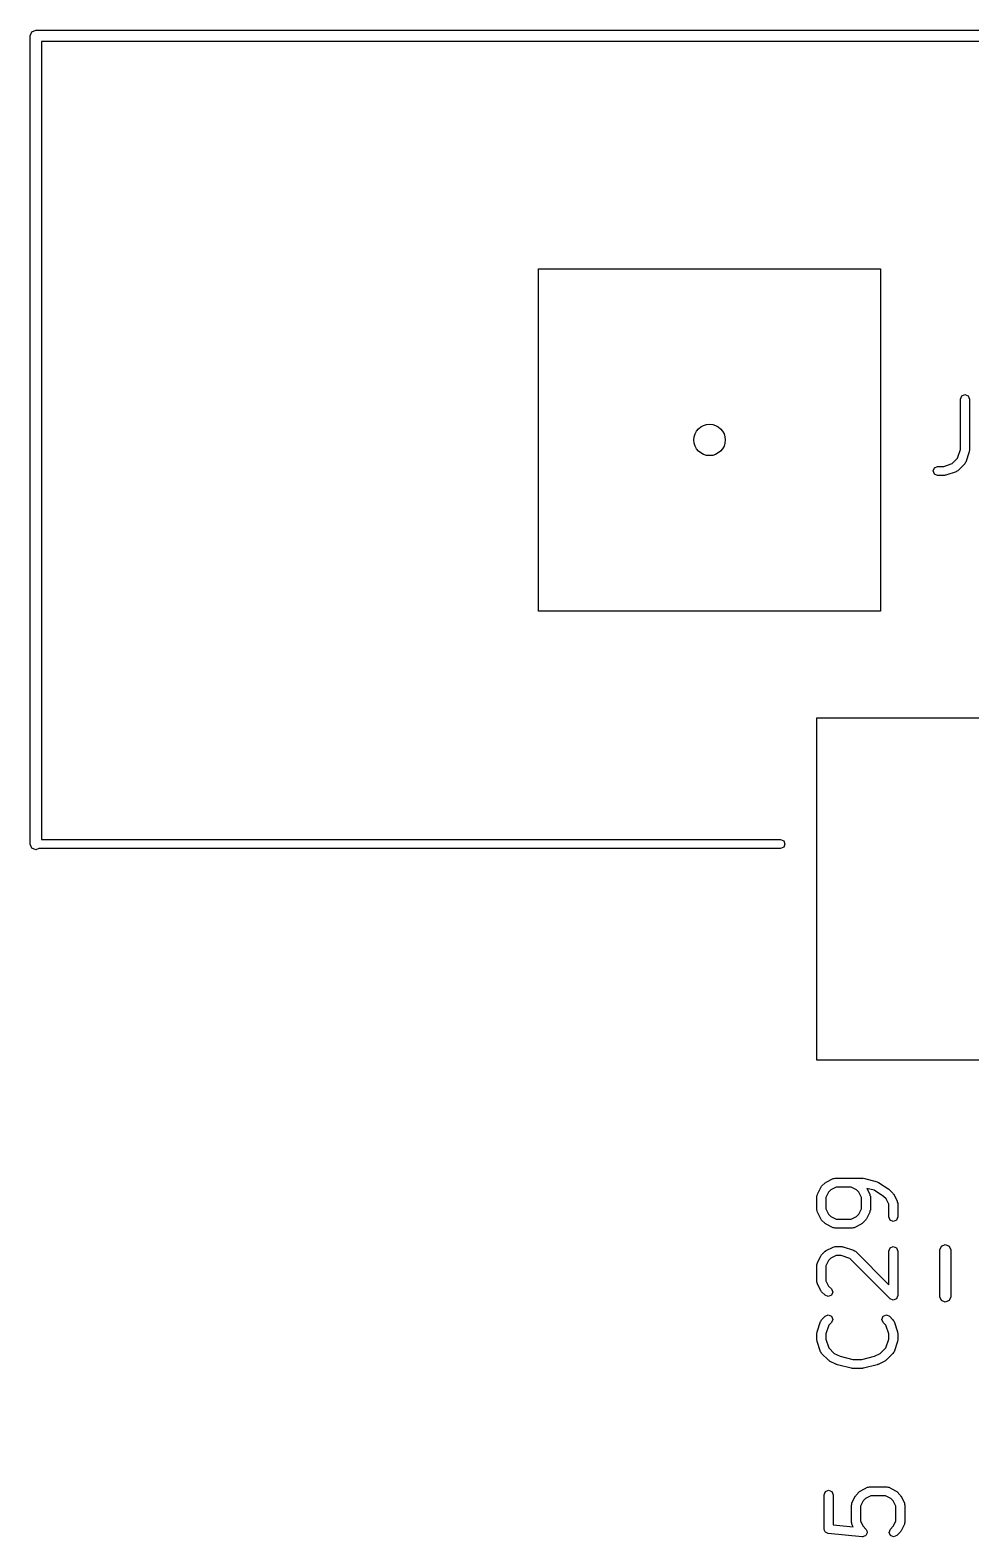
# Model space of a CAD drawing. Extents: x 0 to 2.78, y -2.35 to 0.
# Drawn here: x 0.002 to 0.414, y -1.264 to -0.604 of the extents above; entities that cross this region are included whole.
import ezdxf

# ---------------------------------------------------------------- set-up
doc = ezdxf.new("R2010")
doc.units = 0
doc.header["$MEASUREMENT"] = 0
doc.layers.add('BLACK', color=7, linetype='CONTINUOUS')

msp = doc.modelspace()

# ---------------------------------------------------------------- linework, layer by layer
at = {"layer": 'BLACK', "linetype": 'CONTINUOUS'}
for p, q in [((0.001831, -0.606299), (0.002563, -0.604531)), ((0.001831, -0.96063), (0.001831, -0.606299)), ((0.002563, -0.604531), (0.004331, -0.603799)), ((0.004331, -0.603799), (0.634252, -0.603799)), ((0.631752, -0.608799), (0.006831, -0.608799)), ((0.006831, -0.608799), (0.006831, -0.958661)), ((0.224606, -0.858465), (0.224606, -0.708465)), ((0.224606, -0.708465), (0.374606, -0.708465)), ((0.374606, -0.708465), (0.374606, -0.858465)), ((0.40958, -0.765547), (0.410157, -0.764155)), ((0.40958, -0.787725), (0.40958, -0.765547)), ((0.410157, -0.764155), (0.411549, -0.763579)), ((0.411549, -0.763579), (0.41294, -0.764155)), ((0.41294, -0.764155), (0.413517, -0.765547)), ((0.413517, -0.765547), (0.413517, -0.788044)), ((0.405986, -0.793823), (0.408328, -0.79148)), ((0.408328, -0.79148), (0.40958, -0.787725)), ((0.413416, -0.788667), (0.411916, -0.793166)), ((0.413517, -0.788044), (0.413393, -0.788344)), ((0.413393, -0.788344), (0.413416, -0.788667)), ((0.397582, -0.797043), (0.398158, -0.795651)), ((0.398158, -0.798435), (0.397582, -0.797043)), ((0.398158, -0.795651), (0.39955, -0.795075)), ((0.39955, -0.799012), (0.398158, -0.798435)), ((0.39955, -0.795075), (0.40223, -0.795075)), ((0.40255, -0.799012), (0.39955, -0.799012)), ((0.40223, -0.795075), (0.405986, -0.793823)), ((0.402849, -0.798888), (0.40255, -0.799012)), ((0.403172, -0.798911), (0.402849, -0.798888)), ((0.407672, -0.797411), (0.403172, -0.798911)), ((0.408018, -0.797111), (0.407672, -0.797411)), ((0.408441, -0.796935), (0.408018, -0.797111)), ((0.411441, -0.793936), (0.408441, -0.796935)), ((0.411616, -0.793512), (0.411441, -0.793936)), ((0.411916, -0.793166), (0.411616, -0.793512)), ((0.374606, -0.858465), (0.224606, -0.858465)), ((0.346654, -1.05531), (0.346654, -0.905315)), ((0.346654, -0.905315), (0.496654, -0.905315)), ((0.002563, -0.962398), (0.001831, -0.96063)), ((0.004331, -0.96313), (0.002563, -0.962398)), ((0.005614, -0.962598), (0.004331, -0.96313)), ((0.330709, -0.962598), (0.005614, -0.962598)), ((0.006831, -0.958661), (0.330709, -0.958661)), ((0.330709, -0.958661), (0.332101, -0.959238)), ((0.332101, -0.962022), (0.330709, -0.962598)), ((0.332101, -0.959238), (0.332677, -0.96063)), ((0.332677, -0.96063), (0.332101, -0.962022)), ((0.496654, -1.05531), (0.346654, -1.05531)), ((0.348726, -1.11068), (0.350226, -1.10918)), ((0.350226, -1.10918), (0.350525, -1.10906)), ((0.350525, -1.10906), (0.350737, -1.10881)), ((0.350737, -1.10881), (0.353737, -1.10731)), ((0.353737, -1.10731), (0.354194, -1.10728)), ((0.354194, -1.10728), (0.354617, -1.10711)), ((0.354617, -1.10711), (0.366616, -1.10711)), ((0.366616, -1.10711), (0.366846, -1.1072)), ((0.366846, -1.1072), (0.367093, -1.10716)), ((0.367093, -1.10716), (0.373092, -1.10866)), ((0.373092, -1.10866), (0.373369, -1.10887)), ((0.373369, -1.10887), (0.373707, -1.10894)), ((0.373707, -1.10894), (0.378206, -1.11194)), ((0.346649, -1.11507), (0.346825, -1.11465)), ((0.346649, -1.12107), (0.346649, -1.11507)), ((0.346825, -1.11465), (0.346857, -1.11419)), ((0.346857, -1.11419), (0.348357, -1.11119)), ((0.348357, -1.11119), (0.348602, -1.11098)), ((0.348602, -1.11098), (0.348726, -1.11068)), ((0.351736, -1.11324), (0.350586, -1.11554)), ((0.350586, -1.11554), (0.350586, -1.12061)), ((0.352784, -1.11219), (0.351736, -1.11324)), ((0.355082, -1.11104), (0.352784, -1.11219)), ((0.361652, -1.11104), (0.355082, -1.11104)), ((0.36395, -1.11219), (0.361652, -1.11104)), ((0.364998, -1.11324), (0.36395, -1.11219)), ((0.366147, -1.11554), (0.364998, -1.11324)), ((0.366147, -1.12061), (0.366147, -1.11554)), ((0.371807, -1.1124), (0.368576, -1.11159)), ((0.368576, -1.11159), (0.369876, -1.11419)), ((0.369876, -1.11419), (0.369909, -1.11465)), ((0.369909, -1.11465), (0.370084, -1.11507)), ((0.370084, -1.11507), (0.370084, -1.12107)), ((0.37586, -1.1151), (0.371807, -1.1124)), ((0.376996, -1.11624), (0.37586, -1.1151)), ((0.378145, -1.11854), (0.376996, -1.11624)), ((0.378206, -1.11194), (0.378319, -1.1121)), ((0.378319, -1.1121), (0.378506, -1.11218)), ((0.378506, -1.11218), (0.380006, -1.11368)), ((0.380006, -1.11368), (0.38013, -1.11398)), ((0.38013, -1.11398), (0.380375, -1.11419)), ((0.380375, -1.11419), (0.381875, -1.11719)), ((0.346825, -1.1215), (0.346649, -1.12107)), ((0.346857, -1.12195), (0.346825, -1.1215)), ((0.348357, -1.12495), (0.346857, -1.12195)), ((0.350586, -1.12061), (0.351736, -1.12291)), ((0.351736, -1.12291), (0.352784, -1.12395)), ((0.36395, -1.12395), (0.364998, -1.12291)), ((0.364998, -1.12291), (0.366147, -1.12061)), ((0.369876, -1.12195), (0.368376, -1.12495)), ((0.369909, -1.1215), (0.369876, -1.12195)), ((0.370084, -1.12107), (0.369909, -1.1215)), ((0.378145, -1.12407), (0.378145, -1.11854)), ((0.381875, -1.11719), (0.381907, -1.11765)), ((0.381907, -1.11765), (0.382082, -1.11807)), ((0.382082, -1.11807), (0.382082, -1.12407)), ((0.348602, -1.12516), (0.348357, -1.12495)), ((0.348726, -1.12546), (0.348602, -1.12516)), ((0.350226, -1.12696), (0.348726, -1.12546)), ((0.350525, -1.12709), (0.350226, -1.12696)), ((0.350737, -1.12733), (0.350525, -1.12709)), ((0.353737, -1.12883), (0.350737, -1.12733)), ((0.352784, -1.12395), (0.355082, -1.1251)), ((0.354194, -1.12886), (0.353737, -1.12883)), ((0.354617, -1.12904), (0.354194, -1.12886)), ((0.362116, -1.12904), (0.354617, -1.12904)), ((0.355082, -1.1251), (0.361652, -1.1251)), ((0.361652, -1.1251), (0.36395, -1.12395)), ((0.36254, -1.12886), (0.362116, -1.12904)), ((0.362997, -1.12883), (0.36254, -1.12886)), ((0.365996, -1.12733), (0.362997, -1.12883)), ((0.366208, -1.12709), (0.365996, -1.12733)), ((0.366508, -1.12696), (0.366208, -1.12709)), ((0.368008, -1.12546), (0.366508, -1.12696)), ((0.368132, -1.12516), (0.368008, -1.12546)), ((0.368376, -1.12495), (0.368132, -1.12516)), ((0.378722, -1.12546), (0.378145, -1.12407)), ((0.380114, -1.12604), (0.378722, -1.12546)), ((0.381506, -1.12546), (0.380114, -1.12604)), ((0.382082, -1.12407), (0.381506, -1.12546)), ((0.401282, -1.13686), (0.402953, -1.13617)), ((0.402953, -1.13617), (0.404623, -1.13686)), ((0.346857, -1.14419), (0.348357, -1.14119)), ((0.348357, -1.14119), (0.348602, -1.14098)), ((0.348602, -1.14098), (0.348726, -1.14068)), ((0.348726, -1.14068), (0.350226, -1.13918)), ((0.350226, -1.13918), (0.350525, -1.13905)), ((0.350525, -1.13905), (0.350737, -1.13881)), ((0.350737, -1.13881), (0.353737, -1.13731)), ((0.352784, -1.14219), (0.351736, -1.14324)), ((0.355082, -1.14104), (0.352784, -1.14219)), ((0.353737, -1.13731), (0.354194, -1.13728)), ((0.354194, -1.13728), (0.354617, -1.1371)), ((0.354617, -1.1371), (0.357617, -1.1371)), ((0.357297, -1.14104), (0.355082, -1.14104)), ((0.361053, -1.14229), (0.357297, -1.14104)), ((0.357617, -1.1371), (0.357916, -1.13723)), ((0.357916, -1.13723), (0.358239, -1.1372)), ((0.358239, -1.1372), (0.362739, -1.1387)), ((0.378722, -1.15996), (0.361053, -1.14229)), ((0.362739, -1.1387), (0.363085, -1.139)), ((0.363085, -1.139), (0.363508, -1.13918)), ((0.363508, -1.13918), (0.378145, -1.15382)), ((0.378145, -1.13907), (0.378722, -1.13768)), ((0.378145, -1.15382), (0.378145, -1.13907)), ((0.378722, -1.13768), (0.380114, -1.1371)), ((0.380114, -1.1371), (0.381506, -1.13768)), ((0.381506, -1.13768), (0.382082, -1.13907)), ((0.382082, -1.13907), (0.382082, -1.15857)), ((0.400591, -1.13853), (0.401282, -1.13686)), ((0.400591, -1.1591), (0.400591, -1.13853)), ((0.404623, -1.13686), (0.405315, -1.13853)), ((0.405315, -1.13853), (0.405315, -1.1591)), ((0.346649, -1.14507), (0.346825, -1.14465)), ((0.346649, -1.15257), (0.346649, -1.14507)), ((0.346825, -1.14465), (0.346857, -1.14419)), ((0.351736, -1.14324), (0.350586, -1.14553)), ((0.350586, -1.14553), (0.350586, -1.1521)), ((0.346825, -1.15299), (0.346649, -1.15257)), ((0.346857, -1.15345), (0.346825, -1.15299)), ((0.348357, -1.15645), (0.346857, -1.15345)), ((0.350586, -1.1521), (0.351736, -1.1544)), ((0.351736, -1.1544), (0.353009, -1.15568)), ((0.353009, -1.15568), (0.353586, -1.15707)), ((0.348602, -1.15666), (0.348357, -1.15645)), ((0.348726, -1.15696), (0.348602, -1.15666)), ((0.350226, -1.15846), (0.348726, -1.15696)), ((0.351617, -1.15904), (0.350226, -1.15846)), ((0.353009, -1.15846), (0.351617, -1.15904)), ((0.353586, -1.15707), (0.353009, -1.15846)), ((0.380114, -1.16054), (0.378722, -1.15996)), ((0.381506, -1.15996), (0.380114, -1.16054)), ((0.382082, -1.15857), (0.381506, -1.15996)), ((0.401282, -1.16077), (0.400591, -1.1591)), ((0.402953, -1.16147), (0.401282, -1.16077)), ((0.404623, -1.16077), (0.402953, -1.16147)), ((0.405315, -1.1591), (0.404623, -1.16077)), ((0.34855, -1.1696), (0.348726, -1.16917)), ((0.348726, -1.16917), (0.350226, -1.16767)), ((0.350226, -1.16767), (0.351617, -1.1671)), ((0.351617, -1.1671), (0.353009, -1.16767)), ((0.353009, -1.16767), (0.353586, -1.16907)), ((0.353586, -1.16907), (0.353009, -1.17046)), ((0.375146, -1.16907), (0.375722, -1.16767)), ((0.375722, -1.17046), (0.375146, -1.16907)), ((0.375722, -1.16767), (0.377114, -1.1671)), ((0.377114, -1.1671), (0.378506, -1.16767)), ((0.378506, -1.16767), (0.380006, -1.16917)), ((0.380006, -1.16917), (0.380181, -1.1696)), ((0.346649, -1.17507), (0.346773, -1.17477)), ((0.346649, -1.17807), (0.346649, -1.17507)), ((0.34675, -1.17444), (0.34825, -1.16994)), ((0.346773, -1.17477), (0.34675, -1.17444)), ((0.34825, -1.16994), (0.34855, -1.1696)), ((0.351838, -1.17163), (0.350586, -1.17538)), ((0.350586, -1.17538), (0.350586, -1.17775)), ((0.353009, -1.17046), (0.351838, -1.17163)), ((0.376894, -1.17163), (0.375722, -1.17046)), ((0.378145, -1.17538), (0.376894, -1.17163)), ((0.378145, -1.17775), (0.378145, -1.17538)), ((0.380181, -1.1696), (0.380482, -1.16994)), ((0.380482, -1.16994), (0.381981, -1.17444)), ((0.381981, -1.17444), (0.381958, -1.17477)), ((0.381958, -1.17477), (0.382082, -1.17507)), ((0.382082, -1.17507), (0.382082, -1.17807)), ((0.346773, -1.17836), (0.346649, -1.17807)), ((0.34675, -1.17869), (0.346773, -1.17836)), ((0.34825, -1.18319), (0.34675, -1.17869)), ((0.350586, -1.17775), (0.351838, -1.1815)), ((0.351838, -1.1815), (0.354283, -1.18395)), ((0.374448, -1.18395), (0.376894, -1.1815)), ((0.376894, -1.1815), (0.378145, -1.17775)), ((0.381981, -1.17869), (0.380482, -1.18319)), ((0.382082, -1.17807), (0.381958, -1.17836)), ((0.381958, -1.17836), (0.381981, -1.17869)), ((0.34855, -1.18353), (0.34825, -1.18319)), ((0.348726, -1.18396), (0.34855, -1.18353)), ((0.351725, -1.18696), (0.348726, -1.18396)), ((0.352025, -1.18708), (0.351725, -1.18696)), ((0.352237, -1.18732), (0.352025, -1.18708)), ((0.355237, -1.18882), (0.352237, -1.18732)), ((0.354283, -1.18395), (0.356804, -1.18521)), ((0.35546, -1.18884), (0.355237, -1.18882)), ((0.35564, -1.18897), (0.35546, -1.18884)), ((0.361639, -1.19047), (0.35564, -1.18897)), ((0.356804, -1.18521), (0.362359, -1.1866)), ((0.362359, -1.1866), (0.366373, -1.1866)), ((0.366373, -1.1866), (0.371928, -1.18521)), ((0.373092, -1.18897), (0.367093, -1.19047)), ((0.371928, -1.18521), (0.374448, -1.18395)), ((0.373272, -1.18884), (0.373092, -1.18897)), ((0.373495, -1.18882), (0.373272, -1.18884)), ((0.376495, -1.18732), (0.373495, -1.18882)), ((0.376707, -1.18708), (0.376495, -1.18732)), ((0.377006, -1.18696), (0.376707, -1.18708)), ((0.380006, -1.18396), (0.377006, -1.18696)), ((0.380181, -1.18353), (0.380006, -1.18396)), ((0.380482, -1.18319), (0.380181, -1.18353)), ((0.361886, -1.19044), (0.361639, -1.19047)), ((0.362116, -1.19053), (0.361886, -1.19044)), ((0.366616, -1.19053), (0.362116, -1.19053)), ((0.366846, -1.19044), (0.366616, -1.19053)), ((0.367093, -1.19047), (0.366846, -1.19044)), ((0.349799, -1.24591), (0.350376, -1.24452)), ((0.349799, -1.26091), (0.349799, -1.24591)), ((0.350376, -1.24452), (0.351768, -1.24394)), ((0.351768, -1.24394), (0.353159, -1.24452)), ((0.353159, -1.24452), (0.353736, -1.24591)), ((0.353736, -1.24591), (0.353736, -1.25912)), ((0.362005, -1.24953), (0.363505, -1.24653)), ((0.363505, -1.24653), (0.36375, -1.24632)), ((0.36375, -1.24632), (0.363874, -1.24602)), ((0.363874, -1.24602), (0.365374, -1.24452)), ((0.365374, -1.24452), (0.365673, -1.24439)), ((0.365673, -1.24439), (0.365885, -1.24415)), ((0.365885, -1.24415), (0.368885, -1.24265)), ((0.367932, -1.24753), (0.366884, -1.24857)), ((0.37023, -1.24638), (0.367932, -1.24753)), ((0.368885, -1.24265), (0.369342, -1.24262)), ((0.369342, -1.24262), (0.369765, -1.24244)), ((0.369765, -1.24244), (0.377264, -1.24244)), ((0.3768, -1.24638), (0.37023, -1.24638)), ((0.379098, -1.24753), (0.3768, -1.24638)), ((0.377264, -1.24244), (0.377688, -1.24262)), ((0.377688, -1.24262), (0.378145, -1.24265)), ((0.378145, -1.24265), (0.381144, -1.24415)), ((0.380146, -1.24857), (0.379098, -1.24753)), ((0.381144, -1.24415), (0.381356, -1.24439)), ((0.381356, -1.24439), (0.381656, -1.24452)), ((0.381656, -1.24452), (0.383156, -1.24602)), ((0.383156, -1.24602), (0.38328, -1.24632)), ((0.38328, -1.24632), (0.383524, -1.24653)), ((0.383524, -1.24653), (0.385024, -1.24953)), ((0.361798, -1.25041), (0.361973, -1.24998)), ((0.361798, -1.25791), (0.361798, -1.25041)), ((0.361973, -1.24998), (0.362005, -1.24953)), ((0.366884, -1.24857), (0.365735, -1.25087)), ((0.365735, -1.25087), (0.365735, -1.25744)), ((0.381295, -1.25087), (0.380146, -1.24857)), ((0.381295, -1.25744), (0.381295, -1.25087)), ((0.385024, -1.24953), (0.385057, -1.24998)), ((0.385057, -1.24998), (0.385232, -1.25041)), ((0.385232, -1.25041), (0.385232, -1.25791)), ((0.350053, -1.26152), (0.349799, -1.26091)), ((0.350244, -1.26215), (0.350053, -1.26152)), ((0.353736, -1.25912), (0.362618, -1.26001)), ((0.361973, -1.25833), (0.361798, -1.25791)), ((0.362005, -1.25879), (0.361973, -1.25833)), ((0.362618, -1.26001), (0.362005, -1.25879)), ((0.365735, -1.25744), (0.366884, -1.25974)), ((0.366884, -1.25974), (0.368158, -1.26101)), ((0.368158, -1.26101), (0.368197, -1.26111)), ((0.368197, -1.26111), (0.368289, -1.26116)), ((0.368289, -1.26116), (0.368481, -1.26179)), ((0.378295, -1.26241), (0.378872, -1.26101)), ((0.378872, -1.26101), (0.380146, -1.25974)), ((0.380146, -1.25974), (0.381295, -1.25744)), ((0.385024, -1.25879), (0.383524, -1.26179)), ((0.385057, -1.25833), (0.385024, -1.25879)), ((0.385232, -1.25791), (0.385057, -1.25833)), ((0.350336, -1.2622), (0.350244, -1.26215)), ((0.350376, -1.2623), (0.350336, -1.2622)), ((0.350988, -1.26255), (0.350376, -1.2623)), ((0.351572, -1.26287), (0.350988, -1.26255)), ((0.36657, -1.26436), (0.351572, -1.26287)), ((0.366669, -1.26433), (0.36657, -1.26436)), ((0.366766, -1.26437), (0.366669, -1.26433)), ((0.367378, -1.26412), (0.366766, -1.26437)), ((0.368012, -1.26393), (0.367378, -1.26412)), ((0.368061, -1.26384), (0.368012, -1.26393)), ((0.368158, -1.2638), (0.368061, -1.26384)), ((0.368411, -1.26319), (0.368158, -1.2638)), ((0.368724, -1.2626), (0.368411, -1.26319)), ((0.368481, -1.26179), (0.368734, -1.26241)), ((0.368734, -1.26241), (0.368694, -1.2625)), ((0.368694, -1.2625), (0.368724, -1.2626)), ((0.378872, -1.2638), (0.378295, -1.26241)), ((0.380264, -1.26437), (0.378872, -1.2638)), ((0.381656, -1.2638), (0.380264, -1.26437)), ((0.383156, -1.2623), (0.381656, -1.2638)), ((0.38328, -1.262), (0.383156, -1.2623)), ((0.383524, -1.26179), (0.38328, -1.262))]:
    msp.add_line(p, q, dxfattribs=at)
at = {"layer": 'BLACK'}
msp.add_circle((0.299606, -0.783465), 0.00689, dxfattribs=at)

doc.saveas('drawing.dxf')
